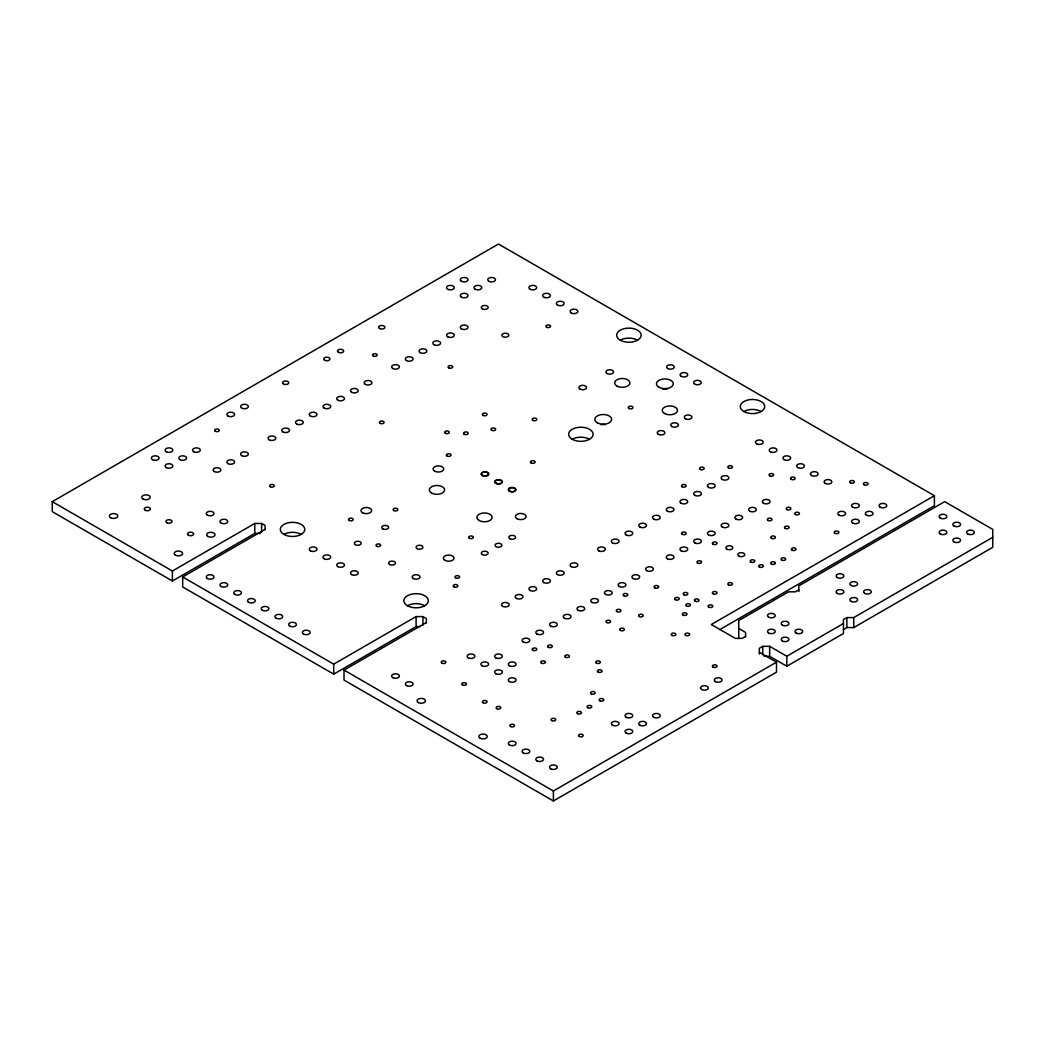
<?xml version="1.0" encoding="UTF-8"?>
<svg xmlns="http://www.w3.org/2000/svg" width="1045" height="1045" viewBox="0 0 1045 1045"><rect width="100%" height="100%" fill="white"/><g stroke="black" fill="none" stroke-linecap="round" stroke-linejoin="round"><path stroke-width="1.5" d="M260.257 533.433L254.771 533.433L172.386 580.994L52.25 511.645L52.25 501.652L498.478 244.034L934.4 495.709L934.4 505.689L719.757 629.612M52.25 501.652L172.386 571.014L254.771 523.454L261.629 523.454L265.064 525.439L265.064 529.71M420.208 626.582L416.093 626.582L333.708 674.143L182.679 586.95L182.679 576.958L265.064 529.397M182.679 576.958L333.708 664.15L416.093 616.589L422.964 616.589L426.386 618.575L426.386 622.859M759.336 652.263L776.5 662.177L776.5 672.157L553.393 800.966L344.014 680.086L344.014 670.093L426.386 622.533M934.4 495.709L711.292 624.518L735.314 638.39L742.185 638.39L745.607 636.405M798.811 589.837L795.389 591.823L788.518 591.823L738.75 620.56L738.75 638.469M843.433 623.525L786.807 656.234L769.643 646.319L762.772 646.319L759.336 648.305L759.336 654.013M992.75 537.326L853.739 617.582L846.868 617.582L843.433 619.567L843.433 633.518L786.807 666.214L769.643 656.299L764.143 656.299M344.014 670.093L553.393 790.987L776.5 662.177M843.433 629.547L846.868 627.575L853.739 627.575L992.75 547.306L992.75 529.397L944.693 501.652L798.811 585.879L798.811 591.588M738.75 628.489L745.607 632.447L745.607 636.732M853.739 617.582L853.739 627.575M846.868 617.582L846.868 627.575M786.807 656.234L786.807 666.214M769.643 646.319L769.643 656.299M762.772 646.319L762.772 654.875M553.393 790.987L553.393 800.966M422.964 616.589L422.964 625.158M416.093 616.589L416.093 626.582M333.708 664.15L333.708 674.143M261.629 523.454L261.629 532.009M254.771 523.454L254.771 533.433M172.386 571.014L172.386 580.994M407.445 605.734A12.226 7.067 0 0 0 427.901 602.573A12.226 7.067 0 0 0 412.932 593.913A12.226 7.067 0 0 0 407.445 605.734A12.226 7.067 0 0 1 424.74 605.734M283.874 534.387A12.226 7.067 0 0 0 304.343 531.226A12.226 7.067 0 0 0 289.361 522.578A12.226 7.067 0 0 0 283.874 534.387A12.226 7.067 0 0 1 301.169 534.387M620.26 340.187A12.226 7.067 0 0 0 640.716 337.012A12.226 7.067 0 0 0 625.746 328.365A12.226 7.067 0 0 0 620.26 340.187A12.226 7.067 0 0 1 637.554 340.187M743.831 411.521A12.226 7.067 0 0 0 764.287 408.36A12.226 7.067 0 0 0 749.304 399.712A12.226 7.067 0 0 0 743.831 411.521A12.226 7.067 0 0 1 761.126 411.521M572.203 439.266A12.226 7.067 0 0 0 592.672 436.105A12.226 7.067 0 0 0 577.689 427.457A12.226 7.067 0 0 0 572.203 439.266A12.226 7.067 0 0 1 589.498 439.266M601.071 424.662A8.412 4.859 0 0 1 605.421 424.662M662.687 389.08A8.412 4.859 0 0 1 667.037 389.08M441.904 663.131A2.325 1.345 0 0 0 445.81 662.517A2.325 1.345 0 0 0 442.949 660.871A2.325 1.345 0 0 0 441.904 663.131M380.119 423.329A2.325 1.345 0 0 0 384.024 422.729A2.325 1.345 0 0 0 381.164 421.083A2.325 1.345 0 0 0 380.119 423.329M546.6 327.216A2.325 1.345 0 0 0 550.493 326.615A2.325 1.345 0 0 0 547.645 324.969A2.325 1.345 0 0 0 546.6 327.216M599.804 700.777A2.325 1.345 0 0 0 603.697 700.176A2.325 1.345 0 0 0 600.849 698.53A2.325 1.345 0 0 0 599.804 700.777M541.441 663.131A2.325 1.345 0 0 0 545.346 662.517A2.325 1.345 0 0 0 542.486 660.871A2.325 1.345 0 0 0 541.441 663.131M791.156 479.315A2.325 1.345 0 0 0 795.062 478.714A2.325 1.345 0 0 0 792.201 477.069A2.325 1.345 0 0 0 791.156 479.315M623.826 595.741A2.325 1.345 0 0 0 627.731 595.141A2.325 1.345 0 0 0 624.871 593.495A2.325 1.345 0 0 0 623.826 595.741M750.832 562.053A2.325 1.345 0 0 0 754.725 561.452A2.325 1.345 0 0 0 751.877 559.806A2.325 1.345 0 0 0 750.832 562.053M713.069 544.223A2.325 1.345 0 0 0 716.974 543.622A2.325 1.345 0 0 0 714.114 541.963A2.325 1.345 0 0 0 713.069 544.223M683.038 615.061A2.325 1.345 0 0 0 686.931 614.46A2.325 1.345 0 0 0 684.083 612.814A2.325 1.345 0 0 0 683.038 615.061M577.493 713.657A2.325 1.345 0 0 0 581.386 713.056A2.325 1.345 0 0 0 578.538 711.41A2.325 1.345 0 0 0 577.493 713.657M376.696 546.208A2.325 1.345 0 0 0 380.589 545.594A2.325 1.345 0 0 0 377.741 543.949A2.325 1.345 0 0 0 376.696 546.208M591.209 693.841A2.325 1.345 0 0 0 595.114 693.24A2.325 1.345 0 0 0 592.254 691.594A2.325 1.345 0 0 0 591.209 693.841M455.633 577.911A2.325 1.345 0 0 0 459.539 577.31A2.325 1.345 0 0 0 456.678 575.664A2.325 1.345 0 0 0 455.633 577.911M491.672 430.266A2.325 1.345 0 0 0 495.578 429.665A2.325 1.345 0 0 0 492.717 428.019A2.325 1.345 0 0 0 491.672 430.266M447.051 456.038A2.325 1.345 0 0 0 450.957 455.424A2.325 1.345 0 0 0 448.096 453.778A2.325 1.345 0 0 0 447.051 456.038M587.786 707.713A2.325 1.345 0 0 0 591.692 707.112A2.325 1.345 0 0 0 588.831 705.453A2.325 1.345 0 0 0 587.786 707.713M531.147 462.974A2.325 1.345 0 0 0 535.053 462.36A2.325 1.345 0 0 0 532.192 460.714A2.325 1.345 0 0 0 531.147 462.974M453.909 586.833A2.325 1.345 0 0 0 457.815 586.232A2.325 1.345 0 0 0 454.967 584.573A2.325 1.345 0 0 0 453.909 586.833M483.09 415.414A2.325 1.345 0 0 0 486.996 414.8A2.325 1.345 0 0 0 484.135 413.154A2.325 1.345 0 0 0 483.09 415.414M448.775 367.853A2.325 1.345 0 0 0 452.668 367.239A2.325 1.345 0 0 0 449.82 365.593A2.325 1.345 0 0 0 448.775 367.853M496.819 708.706A2.325 1.345 0 0 0 500.725 708.105A2.325 1.345 0 0 0 497.864 706.446A2.325 1.345 0 0 0 496.819 708.706M548.311 647.273A2.325 1.345 0 0 0 552.217 646.672A2.325 1.345 0 0 0 549.356 645.013A2.325 1.345 0 0 0 548.311 647.273M483.103 702.762A2.325 1.345 0 0 0 486.996 702.162A2.325 1.345 0 0 0 484.148 700.503A2.325 1.345 0 0 0 483.103 702.762M532.872 650.251A2.325 1.345 0 0 0 536.764 649.637A2.325 1.345 0 0 0 533.917 647.991A2.325 1.345 0 0 0 532.872 650.251M639.279 616.55A2.325 1.345 0 0 0 643.171 615.949A2.325 1.345 0 0 0 640.324 614.303A2.325 1.345 0 0 0 639.279 616.55M713.069 667.089A2.325 1.345 0 0 0 716.974 666.488A2.325 1.345 0 0 0 714.114 664.842A2.325 1.345 0 0 0 713.069 667.089M510.548 726.536A2.325 1.345 0 0 0 514.453 725.935A2.325 1.345 0 0 0 511.593 724.289A2.325 1.345 0 0 0 510.548 726.536M565.476 657.174A2.325 1.345 0 0 0 569.368 656.573A2.325 1.345 0 0 0 566.521 654.928A2.325 1.345 0 0 0 565.476 657.174M532.872 420.364A2.325 1.345 0 0 0 536.764 419.763A2.325 1.345 0 0 0 533.917 418.118A2.325 1.345 0 0 0 532.872 420.364M373.261 355.953A2.325 1.345 0 0 0 377.154 355.352A2.325 1.345 0 0 0 374.306 353.706A2.325 1.345 0 0 0 373.261 355.953M469.362 538.279A2.325 1.345 0 0 0 473.267 537.679A2.325 1.345 0 0 0 470.407 536.02A2.325 1.345 0 0 0 469.362 538.279M786.872 509.542A2.325 1.345 0 0 0 790.778 508.941A2.325 1.345 0 0 0 787.917 507.282A2.325 1.345 0 0 0 786.872 509.542M785.161 528.365A2.325 1.345 0 0 0 789.053 527.764A2.325 1.345 0 0 0 786.206 526.118A2.325 1.345 0 0 0 785.161 528.365M616.955 611.599A2.325 1.345 0 0 0 620.861 610.998A2.325 1.345 0 0 0 618 609.353A2.325 1.345 0 0 0 616.955 611.599M728.522 467.925A2.325 1.345 0 0 0 732.414 467.324A2.325 1.345 0 0 0 729.567 465.665A2.325 1.345 0 0 0 728.522 467.925M700.202 469.414A2.325 1.345 0 0 0 704.095 468.813A2.325 1.345 0 0 0 701.247 467.154A2.325 1.345 0 0 0 700.202 469.414M628.972 408.477A2.325 1.345 0 0 0 632.878 407.877A2.325 1.345 0 0 0 630.017 406.218A2.325 1.345 0 0 0 628.972 408.477M596.368 663.131A2.325 1.345 0 0 0 600.261 662.517A2.325 1.345 0 0 0 597.413 660.871A2.325 1.345 0 0 0 596.368 663.131M551.747 720.593A2.325 1.345 0 0 0 555.64 719.992A2.325 1.345 0 0 0 552.792 718.346A2.325 1.345 0 0 0 551.747 720.593M579.204 736.451A2.325 1.345 0 0 0 583.11 735.85A2.325 1.345 0 0 0 580.249 734.191A2.325 1.345 0 0 0 579.204 736.451M598.08 672.039A2.325 1.345 0 0 0 601.985 671.439A2.325 1.345 0 0 0 599.125 669.793A2.325 1.345 0 0 0 598.08 672.039M215.361 431.258A2.325 1.345 0 0 0 219.267 430.658A2.325 1.345 0 0 0 216.406 429.012A2.325 1.345 0 0 0 215.361 431.258M771.419 538.279A2.325 1.345 0 0 0 775.325 537.679A2.325 1.345 0 0 0 772.464 536.02A2.325 1.345 0 0 0 771.419 538.279M769.708 475.854A2.325 1.345 0 0 0 773.613 475.24A2.325 1.345 0 0 0 770.753 473.594A2.325 1.345 0 0 0 769.708 475.854M695.043 601.188A2.325 1.345 0 0 0 698.948 600.588A2.325 1.345 0 0 0 696.088 598.942A2.325 1.345 0 0 0 695.043 601.188M771.419 564.039A2.325 1.345 0 0 0 775.325 563.438A2.325 1.345 0 0 0 772.464 561.779A2.325 1.345 0 0 0 771.419 564.039M682.176 486.748A2.325 1.345 0 0 0 686.082 486.147A2.325 1.345 0 0 0 683.221 484.501A2.325 1.345 0 0 0 682.176 486.748M654.719 587.812A2.325 1.345 0 0 0 658.611 587.212A2.325 1.345 0 0 0 655.764 585.566A2.325 1.345 0 0 0 654.719 587.812M675.318 599.712A2.325 1.345 0 0 0 679.211 599.112A2.325 1.345 0 0 0 676.363 597.466A2.325 1.345 0 0 0 675.318 599.712M728.522 584.847A2.325 1.345 0 0 0 732.414 584.246A2.325 1.345 0 0 0 729.567 582.601A2.325 1.345 0 0 0 728.522 584.847M682.176 534.308A2.325 1.345 0 0 0 686.082 533.708A2.325 1.345 0 0 0 683.221 532.062A2.325 1.345 0 0 0 682.176 534.308M708.784 607.145A2.325 1.345 0 0 0 712.69 606.531A2.325 1.345 0 0 0 709.829 604.885A2.325 1.345 0 0 0 708.784 607.145M713.069 593.769A2.325 1.345 0 0 0 716.974 593.168A2.325 1.345 0 0 0 714.114 591.509A2.325 1.345 0 0 0 713.069 593.769M795.454 514.493A2.325 1.345 0 0 0 799.36 513.892A2.325 1.345 0 0 0 796.499 512.246A2.325 1.345 0 0 0 795.454 514.493M792.019 550.166A2.325 1.345 0 0 0 795.924 549.566A2.325 1.345 0 0 0 793.064 547.92A2.325 1.345 0 0 0 792.019 550.166M850.369 482.79A2.325 1.345 0 0 0 854.274 482.189A2.325 1.345 0 0 0 851.414 480.53A2.325 1.345 0 0 0 850.369 482.79M781.725 560.081A2.325 1.345 0 0 0 785.618 559.467A2.325 1.345 0 0 0 782.77 557.821A2.325 1.345 0 0 0 781.725 560.081M834.916 533.329A2.325 1.345 0 0 0 838.821 532.715A2.325 1.345 0 0 0 835.961 531.069A2.325 1.345 0 0 0 834.916 533.329M864.097 484.775A2.325 1.345 0 0 0 868.003 484.162A2.325 1.345 0 0 0 865.142 482.516A2.325 1.345 0 0 0 864.097 484.775M349.226 520.436A2.325 1.345 0 0 0 353.132 519.835A2.325 1.345 0 0 0 350.271 518.189A2.325 1.345 0 0 0 349.226 520.436M620.39 630.422A2.325 1.345 0 0 0 624.296 629.822A2.325 1.345 0 0 0 621.435 628.176A2.325 1.345 0 0 0 620.39 630.422M445.34 433.244A2.325 1.345 0 0 0 449.232 432.643A2.325 1.345 0 0 0 446.385 430.997A2.325 1.345 0 0 0 445.34 433.244M393.847 510.535A2.325 1.345 0 0 0 397.753 509.934A2.325 1.345 0 0 0 394.892 508.275A2.325 1.345 0 0 0 393.847 510.535M606.662 622.506A2.325 1.345 0 0 0 610.567 621.893A2.325 1.345 0 0 0 607.707 620.247A2.325 1.345 0 0 0 606.662 622.506M464.215 434.237A2.325 1.345 0 0 0 468.121 433.636A2.325 1.345 0 0 0 465.26 431.977A2.325 1.345 0 0 0 464.215 434.237M767.984 520.436A2.325 1.345 0 0 0 771.889 519.835A2.325 1.345 0 0 0 769.042 518.189A2.325 1.345 0 0 0 767.984 520.436M697.616 563.046A2.325 1.345 0 0 0 701.522 562.445A2.325 1.345 0 0 0 698.661 560.799A2.325 1.345 0 0 0 697.616 563.046M683.9 594.762A2.325 1.345 0 0 0 687.793 594.148A2.325 1.345 0 0 0 684.945 592.502A2.325 1.345 0 0 0 683.9 594.762M759.415 567.017A2.325 1.345 0 0 0 763.307 566.403A2.325 1.345 0 0 0 760.46 564.757A2.325 1.345 0 0 0 759.415 567.017M685.611 635.386A2.325 1.345 0 0 0 689.517 634.772A2.325 1.345 0 0 0 686.656 633.126A2.325 1.345 0 0 0 685.611 635.386M686.474 605.956A2.325 1.345 0 0 0 690.366 605.355A2.325 1.345 0 0 0 687.519 603.71A2.325 1.345 0 0 0 686.474 605.956M671.883 635.36A2.325 1.345 0 0 0 675.775 634.759A2.325 1.345 0 0 0 672.928 633.113A2.325 1.345 0 0 0 671.883 635.36M270.276 486.748A2.325 1.345 0 0 0 274.182 486.147A2.325 1.345 0 0 0 271.321 484.501A2.325 1.345 0 0 0 270.276 486.748M462.504 684.919A2.325 1.345 0 0 0 466.397 684.318A2.325 1.345 0 0 0 463.549 682.672A2.325 1.345 0 0 0 462.504 684.919M502.906 336.594A3.435 1.985 0 0 0 508.667 335.706A3.435 1.985 0 0 0 504.448 333.264A3.435 1.985 0 0 0 502.906 336.594M482.307 308.85A3.435 1.985 0 0 0 488.067 307.961A3.435 1.985 0 0 0 483.848 305.519A3.435 1.985 0 0 0 482.307 308.85M523.192 752.936A3.88 2.247 0 0 0 529.684 751.93A3.88 2.247 0 0 0 524.93 749.187A3.88 2.247 0 0 0 523.192 752.936M509.451 745.007A3.88 2.247 0 0 0 515.956 744.001A3.88 2.247 0 0 0 511.201 741.258A3.88 2.247 0 0 0 509.451 745.007M550.65 768.793A3.88 2.247 0 0 0 557.142 767.788A3.88 2.247 0 0 0 552.387 765.044A3.88 2.247 0 0 0 550.65 768.793M536.921 760.865A3.88 2.247 0 0 0 543.413 759.859A3.88 2.247 0 0 0 538.658 757.116A3.88 2.247 0 0 0 536.921 760.865M557.507 305.062A3.88 2.247 0 0 0 564.013 304.056A3.88 2.247 0 0 0 559.258 301.313A3.88 2.247 0 0 0 557.507 305.062M571.236 312.991A3.88 2.247 0 0 0 577.741 311.985A3.88 2.247 0 0 0 572.987 309.242A3.88 2.247 0 0 0 571.236 312.991M530.05 289.217A3.88 2.247 0 0 0 536.542 288.211A3.88 2.247 0 0 0 531.787 285.455A3.88 2.247 0 0 0 530.05 289.217M543.779 297.133A3.88 2.247 0 0 0 550.284 296.14A3.88 2.247 0 0 0 545.516 293.384A3.88 2.247 0 0 0 543.779 297.133M406.479 685.559A3.88 2.247 0 0 0 412.984 684.553A3.88 2.247 0 0 0 408.229 681.81A3.88 2.247 0 0 0 406.479 685.559M392.75 677.63A3.88 2.247 0 0 0 399.255 676.624A3.88 2.247 0 0 0 394.487 673.881A3.88 2.247 0 0 0 392.75 677.63M389.628 564.496A3.435 1.985 0 0 0 395.389 563.595A3.435 1.985 0 0 0 391.17 561.165A3.435 1.985 0 0 0 389.628 564.496M355.313 544.667A3.435 1.985 0 0 0 361.061 543.779A3.435 1.985 0 0 0 356.854 541.349A3.435 1.985 0 0 0 355.313 544.667M417.099 548.638A3.435 1.985 0 0 0 422.846 547.75A3.435 1.985 0 0 0 418.64 545.32A3.435 1.985 0 0 0 417.099 548.638M382.77 528.822A3.435 1.985 0 0 0 388.518 527.934A3.435 1.985 0 0 0 384.312 525.491A3.435 1.985 0 0 0 382.77 528.822M444.922 560.316A5.343 3.083 0 0 0 453.87 558.931A5.343 3.083 0 0 0 447.325 555.156A5.343 3.083 0 0 0 444.922 560.316M517.014 518.699A5.343 3.083 0 0 0 525.948 517.314A5.343 3.083 0 0 0 519.404 513.539A5.343 3.083 0 0 0 517.014 518.699M434.629 471.138A5.343 3.083 0 0 0 443.563 469.754A5.343 3.083 0 0 0 437.019 465.979A5.343 3.083 0 0 0 434.629 471.138M362.55 512.755A5.343 3.083 0 0 0 371.484 511.371A5.343 3.083 0 0 0 364.94 507.583A5.343 3.083 0 0 0 362.55 512.755M482.333 554.568A3.396 1.959 0 0 0 488.028 553.68A3.396 1.959 0 0 0 483.861 551.277A3.396 1.959 0 0 0 482.333 554.568M496.061 546.639A3.396 1.959 0 0 0 501.757 545.764A3.396 1.959 0 0 0 497.59 543.348A3.396 1.959 0 0 0 496.061 546.639M509.803 538.711A3.396 1.959 0 0 0 515.485 537.835A3.396 1.959 0 0 0 511.318 535.432A3.396 1.959 0 0 0 509.803 538.711M495.722 657.814A3.88 2.247 0 0 0 502.227 656.809A3.88 2.247 0 0 0 497.472 654.066A3.88 2.247 0 0 0 495.722 657.814M509.451 665.743A3.88 2.247 0 0 0 515.956 664.738A3.88 2.247 0 0 0 511.201 661.994A3.88 2.247 0 0 0 509.451 665.743M852.707 507.204A3.88 2.247 0 0 0 859.199 506.198A3.88 2.247 0 0 0 854.444 503.455A3.88 2.247 0 0 0 852.707 507.204M838.978 515.133A3.88 2.247 0 0 0 845.47 514.127A3.88 2.247 0 0 0 840.716 511.384A3.88 2.247 0 0 0 838.978 515.133M852.707 523.062A3.88 2.247 0 0 0 859.199 522.056A3.88 2.247 0 0 0 854.444 519.3A3.88 2.247 0 0 0 852.707 523.062M866.436 515.133A3.88 2.247 0 0 0 872.928 514.127A3.88 2.247 0 0 0 868.173 511.384A3.88 2.247 0 0 0 866.436 515.133M880.164 507.204A3.88 2.247 0 0 0 886.656 506.198A3.88 2.247 0 0 0 881.902 503.455A3.88 2.247 0 0 0 880.164 507.204M461.407 281.288A3.88 2.247 0 0 0 467.899 280.282A3.88 2.247 0 0 0 463.144 277.539A3.88 2.247 0 0 0 461.407 281.288M447.678 289.217A3.88 2.247 0 0 0 454.17 288.211A3.88 2.247 0 0 0 449.415 285.455A3.88 2.247 0 0 0 447.678 289.217M461.407 297.133A3.88 2.247 0 0 0 467.899 296.14A3.88 2.247 0 0 0 463.144 293.384A3.88 2.247 0 0 0 461.407 297.133M475.135 289.217A3.88 2.247 0 0 0 481.627 288.211A3.88 2.247 0 0 0 476.873 285.455A3.88 2.247 0 0 0 475.135 289.217M488.864 281.288A3.88 2.247 0 0 0 495.356 280.282A3.88 2.247 0 0 0 490.601 277.539A3.88 2.247 0 0 0 488.864 281.288M722.265 479.459A3.88 2.247 0 0 0 728.77 478.453A3.88 2.247 0 0 0 724.015 475.71A3.88 2.247 0 0 0 722.265 479.459M708.536 487.388A3.88 2.247 0 0 0 715.041 486.382A3.88 2.247 0 0 0 710.286 483.639A3.88 2.247 0 0 0 708.536 487.388M626.164 717.262A3.88 2.247 0 0 0 632.656 716.256A3.88 2.247 0 0 0 627.901 713.513A3.88 2.247 0 0 0 626.164 717.262M612.435 725.191A3.88 2.247 0 0 0 618.927 724.185A3.88 2.247 0 0 0 614.173 721.442A3.88 2.247 0 0 0 612.435 725.191M626.164 733.12A3.88 2.247 0 0 0 632.656 732.114A3.88 2.247 0 0 0 627.901 729.371A3.88 2.247 0 0 0 626.164 733.12M639.893 725.191A3.88 2.247 0 0 0 646.385 724.185A3.88 2.247 0 0 0 641.63 721.442A3.88 2.247 0 0 0 639.893 725.191M653.621 717.262A3.88 2.247 0 0 0 660.113 716.256A3.88 2.247 0 0 0 655.359 713.513A3.88 2.247 0 0 0 653.621 717.262M166.207 451.714A3.88 2.247 0 0 0 172.699 450.709A3.88 2.247 0 0 0 167.945 447.965A3.88 2.247 0 0 0 166.207 451.714M152.479 459.643A3.88 2.247 0 0 0 158.971 458.637A3.88 2.247 0 0 0 154.216 455.894A3.88 2.247 0 0 0 152.479 459.643M166.207 467.572A3.88 2.247 0 0 0 172.699 466.566A3.88 2.247 0 0 0 167.945 463.81A3.88 2.247 0 0 0 166.207 467.572M179.936 459.643A3.88 2.247 0 0 0 186.441 458.637A3.88 2.247 0 0 0 181.673 455.894A3.88 2.247 0 0 0 179.936 459.643M193.665 451.714A3.88 2.247 0 0 0 200.17 450.709A3.88 2.247 0 0 0 195.415 447.965A3.88 2.247 0 0 0 193.665 451.714M413.35 578.538A3.88 2.247 0 0 0 419.842 577.532A3.88 2.247 0 0 0 415.087 574.789A3.88 2.247 0 0 0 413.35 578.538M768.611 633.035A3.88 2.247 0 0 0 775.103 632.029A3.88 2.247 0 0 0 770.348 629.286A3.88 2.247 0 0 0 768.611 633.035M782.339 640.964A3.88 2.247 0 0 0 788.844 639.971A3.88 2.247 0 0 0 784.077 637.215A3.88 2.247 0 0 0 782.339 640.964M796.068 633.048A3.88 2.247 0 0 0 802.573 632.042A3.88 2.247 0 0 0 797.818 629.286A3.88 2.247 0 0 0 796.068 633.048M782.339 625.119A3.88 2.247 0 0 0 788.831 624.113A3.88 2.247 0 0 0 784.077 621.357A3.88 2.247 0 0 0 782.339 625.119M768.611 617.19A3.88 2.247 0 0 0 775.103 616.184A3.88 2.247 0 0 0 770.348 613.441A3.88 2.247 0 0 0 768.611 617.19M837.254 593.403A3.88 2.247 0 0 0 843.759 592.397A3.88 2.247 0 0 0 838.991 589.654A3.88 2.247 0 0 0 837.254 593.403M850.996 601.332A3.88 2.247 0 0 0 857.488 600.326A3.88 2.247 0 0 0 852.733 597.583A3.88 2.247 0 0 0 850.996 601.332M864.724 593.403A3.88 2.247 0 0 0 871.216 592.397A3.88 2.247 0 0 0 866.462 589.654A3.88 2.247 0 0 0 864.724 593.403M850.983 585.474A3.88 2.247 0 0 0 857.488 584.468A3.88 2.247 0 0 0 852.733 581.725A3.88 2.247 0 0 0 850.983 585.474M837.267 577.558A3.88 2.247 0 0 0 843.759 576.553A3.88 2.247 0 0 0 839.004 573.809A3.88 2.247 0 0 0 837.267 577.558M940.226 533.956A3.88 2.247 0 0 0 946.731 532.95A3.88 2.247 0 0 0 941.976 530.207A3.88 2.247 0 0 0 940.226 533.956M953.967 541.885A3.88 2.247 0 0 0 960.459 540.879A3.88 2.247 0 0 0 955.705 538.136A3.88 2.247 0 0 0 953.967 541.885M967.696 533.956A3.88 2.247 0 0 0 974.188 532.95A3.88 2.247 0 0 0 969.433 530.207A3.88 2.247 0 0 0 967.696 533.956M953.954 526.027A3.88 2.247 0 0 0 960.459 525.021A3.88 2.247 0 0 0 955.705 522.278A3.88 2.247 0 0 0 953.954 526.027M940.239 518.098A3.88 2.247 0 0 0 946.731 517.092A3.88 2.247 0 0 0 941.976 514.349A3.88 2.247 0 0 0 940.239 518.098M303.507 634.028A3.88 2.247 0 0 0 309.999 633.022A3.88 2.247 0 0 0 305.245 630.279A3.88 2.247 0 0 0 303.507 634.028M289.779 626.099A3.88 2.247 0 0 0 296.271 625.106A3.88 2.247 0 0 0 291.516 622.35A3.88 2.247 0 0 0 289.779 626.099M276.05 618.183A3.88 2.247 0 0 0 282.542 617.177A3.88 2.247 0 0 0 277.787 614.421A3.88 2.247 0 0 0 276.05 618.183M262.321 610.254A3.88 2.247 0 0 0 268.813 609.248A3.88 2.247 0 0 0 264.058 606.505A3.88 2.247 0 0 0 262.321 610.254M248.592 602.325A3.88 2.247 0 0 0 255.084 601.319A3.88 2.247 0 0 0 250.33 598.576A3.88 2.247 0 0 0 248.592 602.325M234.864 594.396A3.88 2.247 0 0 0 241.356 593.39A3.88 2.247 0 0 0 236.601 590.647A3.88 2.247 0 0 0 234.864 594.396M221.122 586.467A3.88 2.247 0 0 0 227.627 585.461A3.88 2.247 0 0 0 222.872 582.718A3.88 2.247 0 0 0 221.122 586.467M207.393 578.538A3.88 2.247 0 0 0 213.898 577.532A3.88 2.247 0 0 0 209.144 574.789A3.88 2.247 0 0 0 207.393 578.538M502.593 606.283A3.88 2.247 0 0 0 509.085 605.277A3.88 2.247 0 0 0 504.33 602.534A3.88 2.247 0 0 0 502.593 606.283M516.321 598.367A3.88 2.247 0 0 0 522.813 597.361A3.88 2.247 0 0 0 518.059 594.605A3.88 2.247 0 0 0 516.321 598.367M530.05 590.438A3.88 2.247 0 0 0 536.542 589.432A3.88 2.247 0 0 0 531.787 586.689A3.88 2.247 0 0 0 530.05 590.438M543.779 582.509A3.88 2.247 0 0 0 550.284 581.503A3.88 2.247 0 0 0 545.516 578.76A3.88 2.247 0 0 0 543.779 582.509M557.507 574.58A3.88 2.247 0 0 0 564.013 573.574A3.88 2.247 0 0 0 559.258 570.831A3.88 2.247 0 0 0 557.507 574.58M571.236 566.651A3.88 2.247 0 0 0 577.741 565.645A3.88 2.247 0 0 0 572.987 562.902A3.88 2.247 0 0 0 571.236 566.651M598.707 550.793A3.88 2.247 0 0 0 605.199 549.801A3.88 2.247 0 0 0 600.444 547.044A3.88 2.247 0 0 0 598.707 550.793M612.435 542.877A3.88 2.247 0 0 0 618.927 541.872A3.88 2.247 0 0 0 614.173 539.115A3.88 2.247 0 0 0 612.435 542.877M626.164 534.949A3.88 2.247 0 0 0 632.656 533.943A3.88 2.247 0 0 0 627.901 531.2A3.88 2.247 0 0 0 626.164 534.949M639.893 527.02A3.88 2.247 0 0 0 646.385 526.014A3.88 2.247 0 0 0 641.63 523.271A3.88 2.247 0 0 0 639.893 527.02M653.621 519.091A3.88 2.247 0 0 0 660.113 518.085A3.88 2.247 0 0 0 655.359 515.342A3.88 2.247 0 0 0 653.621 519.091M667.35 511.162A3.88 2.247 0 0 0 673.842 510.156A3.88 2.247 0 0 0 669.087 507.413A3.88 2.247 0 0 0 667.35 511.162M681.079 503.233A3.88 2.247 0 0 0 687.584 502.227A3.88 2.247 0 0 0 682.816 499.484A3.88 2.247 0 0 0 681.079 503.233M694.807 495.317A3.88 2.247 0 0 0 701.313 494.311A3.88 2.247 0 0 0 696.558 491.555A3.88 2.247 0 0 0 694.807 495.317M701.678 689.517A3.88 2.247 0 0 0 708.17 688.511A3.88 2.247 0 0 0 703.416 685.768A3.88 2.247 0 0 0 701.678 689.517M715.407 681.588A3.88 2.247 0 0 0 721.899 680.582A3.88 2.247 0 0 0 717.144 677.839A3.88 2.247 0 0 0 715.407 681.588M227.993 416.041A3.88 2.247 0 0 0 234.485 415.035A3.88 2.247 0 0 0 229.73 412.292A3.88 2.247 0 0 0 227.993 416.041M241.722 408.112A3.88 2.247 0 0 0 248.214 407.106A3.88 2.247 0 0 0 243.459 404.363A3.88 2.247 0 0 0 241.722 408.112M351.564 574.58A3.88 2.247 0 0 0 358.056 573.574A3.88 2.247 0 0 0 353.301 570.831A3.88 2.247 0 0 0 351.564 574.58M337.835 566.651A3.88 2.247 0 0 0 344.327 565.645A3.88 2.247 0 0 0 339.573 562.902A3.88 2.247 0 0 0 337.835 566.651M324.107 558.722A3.88 2.247 0 0 0 330.599 557.716A3.88 2.247 0 0 0 325.844 554.973A3.88 2.247 0 0 0 324.107 558.722M310.378 550.793A3.88 2.247 0 0 0 316.87 549.801A3.88 2.247 0 0 0 312.115 547.044A3.88 2.247 0 0 0 310.378 550.793M756.593 443.785A3.88 2.247 0 0 0 763.098 442.78A3.88 2.247 0 0 0 758.33 440.036A3.88 2.247 0 0 0 756.593 443.785M770.322 451.714A3.88 2.247 0 0 0 776.827 450.709A3.88 2.247 0 0 0 772.072 447.965A3.88 2.247 0 0 0 770.322 451.714M784.05 459.643A3.88 2.247 0 0 0 790.556 458.637A3.88 2.247 0 0 0 785.801 455.894A3.88 2.247 0 0 0 784.05 459.643M797.779 467.572A3.88 2.247 0 0 0 804.284 466.566A3.88 2.247 0 0 0 799.529 463.81A3.88 2.247 0 0 0 797.779 467.572M811.521 475.488A3.88 2.247 0 0 0 818.013 474.495A3.88 2.247 0 0 0 813.258 471.739A3.88 2.247 0 0 0 811.521 475.488M825.25 483.417A3.88 2.247 0 0 0 831.742 482.411A3.88 2.247 0 0 0 826.987 479.668A3.88 2.247 0 0 0 825.25 483.417M221.122 523.062A3.88 2.247 0 0 0 227.627 522.056A3.88 2.247 0 0 0 222.872 519.3A3.88 2.247 0 0 0 221.122 523.062M207.393 515.133A3.88 2.247 0 0 0 213.898 514.127A3.88 2.247 0 0 0 209.144 511.384A3.88 2.247 0 0 0 207.393 515.133M468.264 657.814A3.88 2.247 0 0 0 474.77 656.809A3.88 2.247 0 0 0 470.002 654.066A3.88 2.247 0 0 0 468.264 657.814M481.993 665.743A3.88 2.247 0 0 0 488.498 664.738A3.88 2.247 0 0 0 483.744 661.994A3.88 2.247 0 0 0 481.993 665.743M495.722 673.672A3.88 2.247 0 0 0 502.227 672.667A3.88 2.247 0 0 0 497.472 669.91A3.88 2.247 0 0 0 495.722 673.672M509.451 681.588A3.88 2.247 0 0 0 515.956 680.582A3.88 2.247 0 0 0 511.201 677.839A3.88 2.247 0 0 0 509.451 681.588M726.876 549.134A3.435 1.985 0 0 0 732.636 548.246A3.435 1.985 0 0 0 728.417 545.817A3.435 1.985 0 0 0 726.876 549.134M738.893 556.071A3.435 1.985 0 0 0 744.641 555.182A3.435 1.985 0 0 0 740.435 552.74A3.435 1.985 0 0 0 738.893 556.071M509.359 491.15A3.827 2.208 0 0 0 515.76 490.157A3.827 2.208 0 0 0 511.083 487.453A3.827 2.208 0 0 0 509.359 491.15M495.853 483.352A3.827 2.208 0 0 0 502.24 482.359A3.827 2.208 0 0 0 497.564 479.655A3.827 2.208 0 0 0 495.853 483.352M482.333 475.553A3.827 2.208 0 0 0 488.733 474.561A3.827 2.208 0 0 0 484.057 471.857A3.827 2.208 0 0 0 482.333 475.553M479.093 520.488A7.642 4.415 0 0 0 491.881 518.503A7.642 4.415 0 0 0 482.516 513.108A7.642 4.415 0 0 0 479.093 520.488M431.52 493.018A7.642 4.415 0 0 0 444.321 491.046A7.642 4.415 0 0 0 434.955 485.638A7.642 4.415 0 0 0 431.52 493.018M694.716 384.142A3.827 2.208 0 0 0 701.117 383.149A3.827 2.208 0 0 0 696.427 380.445A3.827 2.208 0 0 0 694.716 384.142M681.209 376.331A3.827 2.208 0 0 0 687.597 375.351A3.827 2.208 0 0 0 682.921 372.647A3.827 2.208 0 0 0 681.209 376.331M667.69 368.532A3.827 2.208 0 0 0 674.09 367.54A3.827 2.208 0 0 0 669.401 364.836A3.827 2.208 0 0 0 667.69 368.532M664.45 413.467A7.642 4.415 0 0 0 677.238 411.495A7.642 4.415 0 0 0 667.873 406.087A7.642 4.415 0 0 0 664.45 413.467M616.877 386.01A7.642 4.415 0 0 0 629.665 384.037A7.642 4.415 0 0 0 620.312 378.63A7.642 4.415 0 0 0 616.877 386.01M338.384 352.309A3.109 1.79 0 0 0 343.57 351.512A3.109 1.79 0 0 0 339.769 349.317A3.109 1.79 0 0 0 338.384 352.309M379.57 328.522A3.109 1.79 0 0 0 384.769 327.725A3.109 1.79 0 0 0 380.968 325.531A3.109 1.79 0 0 0 379.57 328.522M283.469 384.011A3.109 1.79 0 0 0 288.655 383.215A3.109 1.79 0 0 0 284.854 381.02A3.109 1.79 0 0 0 283.469 384.011M324.655 360.238A3.109 1.79 0 0 0 329.841 359.428A3.109 1.79 0 0 0 326.04 357.233A3.109 1.79 0 0 0 324.655 360.238M658.376 434.341A3.827 2.208 0 0 0 664.777 433.348A3.827 2.208 0 0 0 660.087 430.644A3.827 2.208 0 0 0 658.376 434.341M685.402 418.745A3.827 2.208 0 0 0 691.803 417.752A3.827 2.208 0 0 0 687.114 415.048A3.827 2.208 0 0 0 685.402 418.745M671.896 426.543A3.827 2.208 0 0 0 678.283 425.55A3.827 2.208 0 0 0 673.607 422.846A3.827 2.208 0 0 0 671.896 426.543M580.001 389.093A3.827 2.208 0 0 0 586.402 388.1A3.827 2.208 0 0 0 581.712 385.396A3.827 2.208 0 0 0 580.001 389.093M607.027 373.496A3.827 2.208 0 0 0 613.428 372.503A3.827 2.208 0 0 0 608.739 369.799A3.827 2.208 0 0 0 607.027 373.496M597.296 422.794A8.412 4.859 0 0 0 611.364 420.626A8.412 4.859 0 0 0 601.071 414.669A8.412 4.859 0 0 0 597.296 422.794M658.912 387.225A8.412 4.859 0 0 0 672.993 385.043A8.412 4.859 0 0 0 662.687 379.1A8.412 4.859 0 0 0 658.912 387.225M145.177 510.234A3.057 1.763 0 0 0 150.284 509.437A3.057 1.763 0 0 0 146.535 507.282A3.057 1.763 0 0 0 145.177 510.234M166.795 522.722A3.057 1.763 0 0 0 171.902 521.925A3.057 1.763 0 0 0 168.167 519.77A3.057 1.763 0 0 0 166.795 522.722M188.413 535.197A3.057 1.763 0 0 0 193.534 534.413A3.057 1.763 0 0 0 189.785 532.245A3.057 1.763 0 0 0 188.413 535.197M207.877 536.451A4.206 2.43 0 0 0 214.904 535.367A4.206 2.43 0 0 0 209.758 532.388A4.206 2.43 0 0 0 207.877 536.451M143.008 499.001A4.206 2.43 0 0 0 150.036 497.916A4.206 2.43 0 0 0 144.889 494.938A4.206 2.43 0 0 0 143.008 499.001M110.574 517.719A4.206 2.43 0 0 0 117.615 516.635A4.206 2.43 0 0 0 112.455 513.67A4.206 2.43 0 0 0 110.574 517.719M175.442 555.169A4.206 2.43 0 0 0 182.47 554.085A4.206 2.43 0 0 0 177.323 551.12A4.206 2.43 0 0 0 175.442 555.169M310.378 416.041A3.88 2.247 0 0 0 316.87 415.035A3.88 2.247 0 0 0 312.115 412.292A3.88 2.247 0 0 0 310.378 416.041M324.107 408.112A3.88 2.247 0 0 0 330.599 407.106A3.88 2.247 0 0 0 325.844 404.363A3.88 2.247 0 0 0 324.107 408.112M241.722 455.672A3.88 2.247 0 0 0 248.214 454.666A3.88 2.247 0 0 0 243.459 451.923A3.88 2.247 0 0 0 241.722 455.672M392.75 368.48A3.88 2.247 0 0 0 399.255 367.474A3.88 2.247 0 0 0 394.487 364.731A3.88 2.247 0 0 0 392.75 368.48M406.479 360.551A3.88 2.247 0 0 0 412.984 359.545A3.88 2.247 0 0 0 408.229 356.802A3.88 2.247 0 0 0 406.479 360.551M420.208 352.622A3.88 2.247 0 0 0 426.713 351.616A3.88 2.247 0 0 0 421.958 348.873A3.88 2.247 0 0 0 420.208 352.622M433.936 344.706A3.88 2.247 0 0 0 440.441 343.7A3.88 2.247 0 0 0 435.687 340.944A3.88 2.247 0 0 0 433.936 344.706M447.678 336.777A3.88 2.247 0 0 0 454.17 335.772A3.88 2.247 0 0 0 449.415 333.028A3.88 2.247 0 0 0 447.678 336.777M461.407 328.848A3.88 2.247 0 0 0 467.899 327.843A3.88 2.247 0 0 0 463.144 325.099A3.88 2.247 0 0 0 461.407 328.848M550.65 626.099A3.88 2.247 0 0 0 557.142 625.106A3.88 2.247 0 0 0 552.387 622.35A3.88 2.247 0 0 0 550.65 626.099M214.264 471.53A3.88 2.247 0 0 0 220.756 470.524A3.88 2.247 0 0 0 216.001 467.781A3.88 2.247 0 0 0 214.264 471.53M736.007 519.091A3.88 2.247 0 0 0 742.499 518.085A3.88 2.247 0 0 0 737.744 515.342A3.88 2.247 0 0 0 736.007 519.091M722.265 527.02A3.88 2.247 0 0 0 728.77 526.014A3.88 2.247 0 0 0 724.015 523.271A3.88 2.247 0 0 0 722.265 527.02M708.536 534.949A3.88 2.247 0 0 0 715.041 533.943A3.88 2.247 0 0 0 710.286 531.2A3.88 2.247 0 0 0 708.536 534.949M694.807 542.877A3.88 2.247 0 0 0 701.313 541.872A3.88 2.247 0 0 0 696.558 539.115A3.88 2.247 0 0 0 694.807 542.877M681.079 550.793A3.88 2.247 0 0 0 687.584 549.801A3.88 2.247 0 0 0 682.816 547.044A3.88 2.247 0 0 0 681.079 550.793M667.35 558.722A3.88 2.247 0 0 0 673.842 557.716A3.88 2.247 0 0 0 669.087 554.973A3.88 2.247 0 0 0 667.35 558.722M646.75 570.622A3.88 2.247 0 0 0 653.256 569.616A3.88 2.247 0 0 0 648.501 566.86A3.88 2.247 0 0 0 646.75 570.622M633.022 578.538A3.88 2.247 0 0 0 639.527 577.532A3.88 2.247 0 0 0 634.772 574.789A3.88 2.247 0 0 0 633.022 578.538M619.293 586.467A3.88 2.247 0 0 0 625.798 585.461A3.88 2.247 0 0 0 621.03 582.718A3.88 2.247 0 0 0 619.293 586.467M605.564 594.396A3.88 2.247 0 0 0 612.07 593.39A3.88 2.247 0 0 0 607.302 590.647A3.88 2.247 0 0 0 605.564 594.396M591.836 602.325A3.88 2.247 0 0 0 598.328 601.319A3.88 2.247 0 0 0 593.573 598.576A3.88 2.247 0 0 0 591.836 602.325M578.107 610.254A3.88 2.247 0 0 0 584.599 609.248A3.88 2.247 0 0 0 579.844 606.505A3.88 2.247 0 0 0 578.107 610.254M337.835 400.183A3.88 2.247 0 0 0 344.327 399.177A3.88 2.247 0 0 0 339.573 396.434A3.88 2.247 0 0 0 337.835 400.183M351.564 392.267A3.88 2.247 0 0 0 358.056 391.261A3.88 2.247 0 0 0 353.301 388.505A3.88 2.247 0 0 0 351.564 392.267M564.378 618.183A3.88 2.247 0 0 0 570.87 617.177A3.88 2.247 0 0 0 566.116 614.421A3.88 2.247 0 0 0 564.378 618.183M282.908 431.898A3.88 2.247 0 0 0 289.413 430.893A3.88 2.247 0 0 0 284.658 428.15A3.88 2.247 0 0 0 282.908 431.898M269.179 439.827A3.88 2.247 0 0 0 275.684 438.822A3.88 2.247 0 0 0 270.929 436.065A3.88 2.247 0 0 0 269.179 439.827M296.636 423.97A3.88 2.247 0 0 0 303.141 422.964A3.88 2.247 0 0 0 298.387 420.221A3.88 2.247 0 0 0 296.636 423.97M763.464 503.233A3.88 2.247 0 0 0 769.956 502.227A3.88 2.247 0 0 0 765.201 499.484A3.88 2.247 0 0 0 763.464 503.233M523.192 641.957A3.88 2.247 0 0 0 529.684 640.951A3.88 2.247 0 0 0 524.93 638.208A3.88 2.247 0 0 0 523.192 641.957M536.921 634.028A3.88 2.247 0 0 0 543.413 633.022A3.88 2.247 0 0 0 538.658 630.279A3.88 2.247 0 0 0 536.921 634.028M749.735 511.162A3.88 2.247 0 0 0 756.227 510.156A3.88 2.247 0 0 0 751.473 507.413A3.88 2.247 0 0 0 749.735 511.162M227.993 463.601A3.88 2.247 0 0 0 234.485 462.595A3.88 2.247 0 0 0 229.73 459.852A3.88 2.247 0 0 0 227.993 463.601M365.293 384.338A3.88 2.247 0 0 0 371.785 383.332A3.88 2.247 0 0 0 367.03 380.589A3.88 2.247 0 0 0 365.293 384.338M418.274 702.527A4.206 2.43 0 0 0 425.302 701.443A4.206 2.43 0 0 0 420.155 698.465A4.206 2.43 0 0 0 418.274 702.527M480.06 738.201A4.206 2.43 0 0 0 487.088 737.117A4.206 2.43 0 0 0 481.941 734.139A4.206 2.43 0 0 0 480.06 738.201M509.803 491.15A3.396 1.959 0 0 0 515.485 490.275A3.396 1.959 0 0 0 511.318 487.871A3.396 1.959 0 0 0 509.803 491.15M496.061 483.221A3.396 1.959 0 0 0 501.757 482.346A3.396 1.959 0 0 0 497.59 479.942A3.396 1.959 0 0 0 496.061 483.221M482.333 475.292A3.396 1.959 0 0 0 488.028 474.417A3.396 1.959 0 0 0 483.861 472.013A3.396 1.959 0 0 0 482.333 475.292"/></g></svg>
